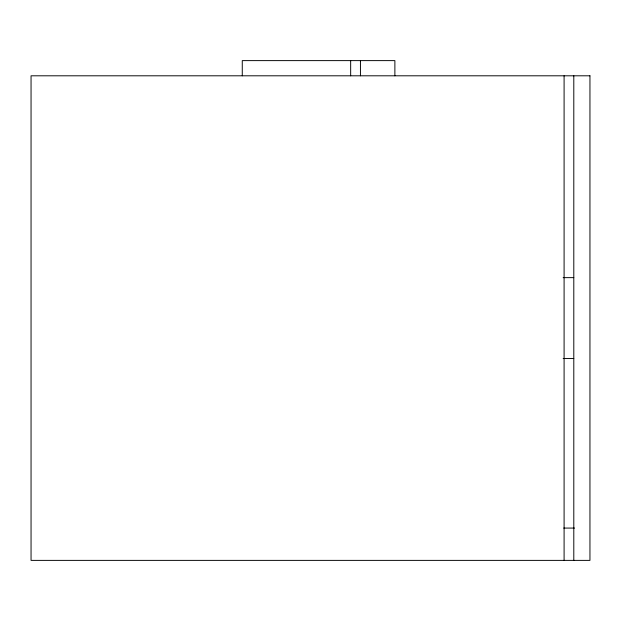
<?xml version="1.0" encoding="UTF-8"?>
<svg xmlns="http://www.w3.org/2000/svg" width="621" height="621" viewBox="0 0 621 621"><rect width="100%" height="100%" fill="white"/><g stroke="black" fill="none" stroke-linecap="round" stroke-linejoin="round"><path stroke-width="0.93" d="M563.154 277.641L573.796 277.641M563.154 358.542L573.796 358.542M563.752 528.075L574.549 528.075M573.796 75.801L573.796 560.383M564.093 75.801L564.093 560.383M394.878 75.801L394.878 60.617L242.268 60.617L242.268 75.801M360.444 60.617L360.444 75.801M350.663 60.617L350.663 75.801M589.95 75.801L31.05 75.801L31.05 560.383L589.95 560.383L589.95 75.801"/></g></svg>
